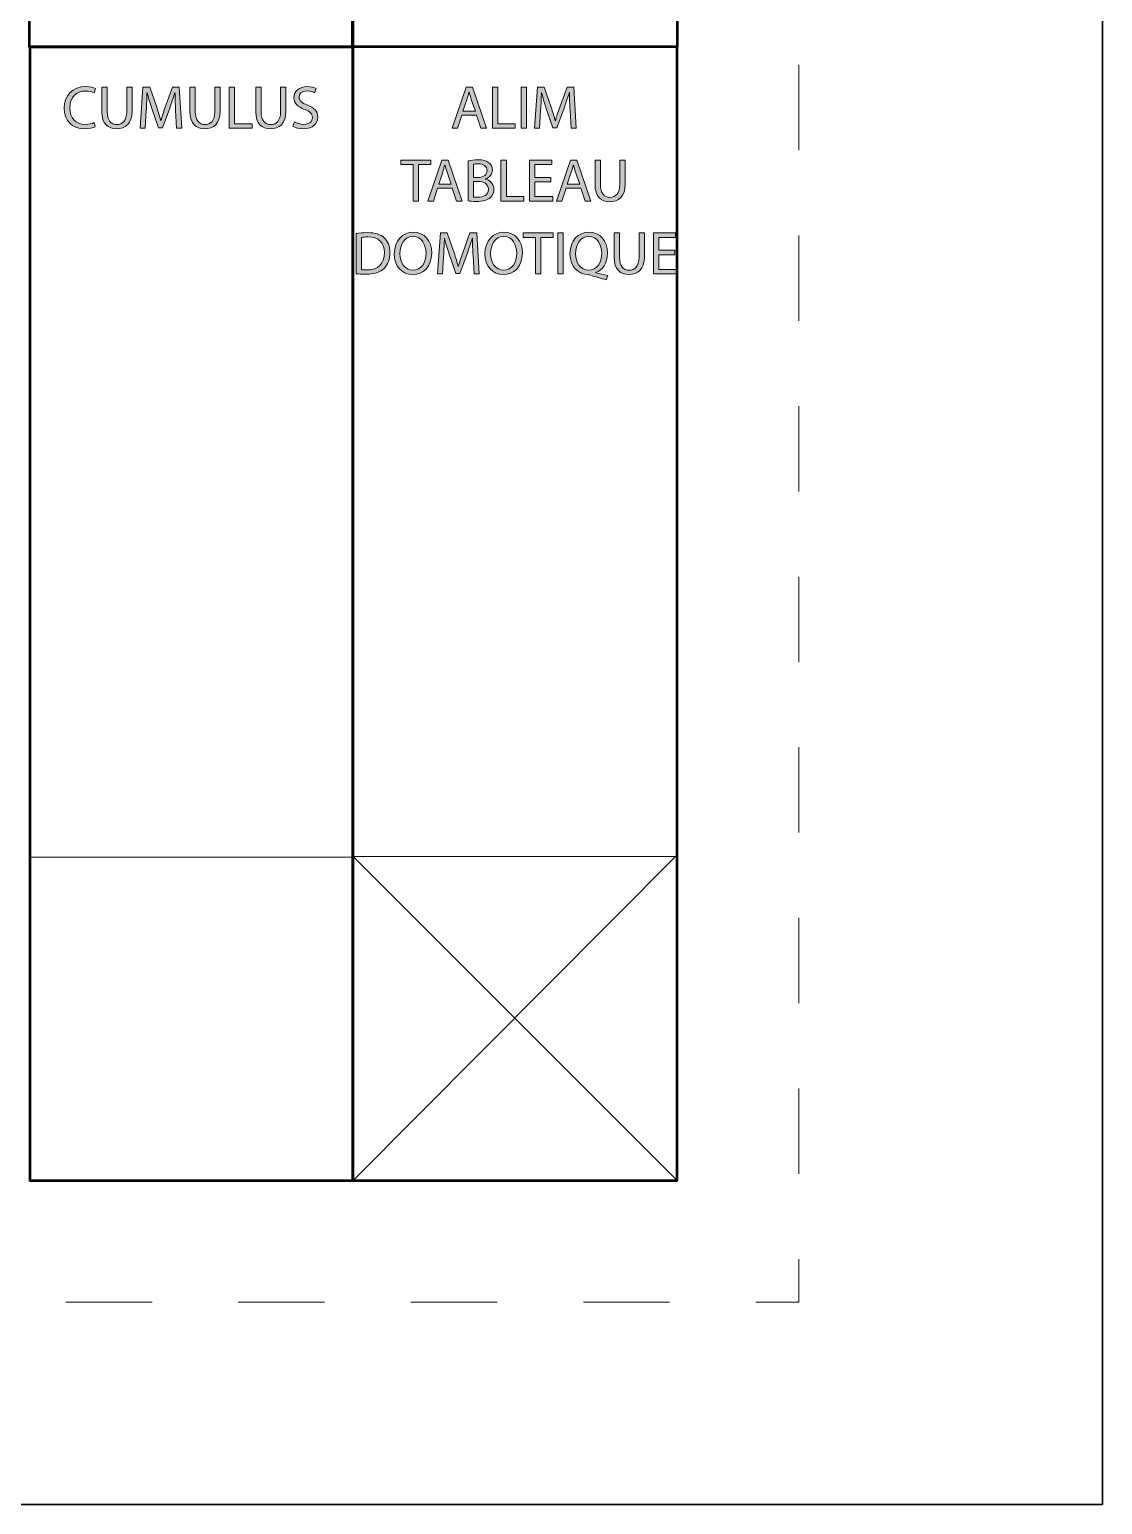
# Model space of a CAD drawing. Header units: inches. Extents: x 1 to 361, y -269 to -1.
# Drawn here: x 308 to 361, y -269 to -196.1 of the extents above; entities that cross this region are included whole.
import ezdxf

# ---------------------------------------------------------------- set-up
doc = ezdxf.new("R2010")
doc.units = ezdxf.units.IN
doc.header["$MEASUREMENT"] = 0
doc.linetypes.add('AI-Linetype-5', pattern=[8.519487, 4.259743, -4.259743])
doc.linetypes.add('AI-Linetype-8', pattern=[8.427201, 4.213601, -4.213601])
doc.layers.add('Layer 1', color=7, linetype='Continuous')

# ---------------------------------------------------------------- blocks, each defined once
blk = doc.blocks.new('block 19')
at = {"layer": 'Layer 1', "color": 7, "linetype": 'AI-Linetype-8', "lineweight": 9}
blk.add_lwpolyline([(346, -147.33), (346, -254.777)], dxfattribs=at)
at = {"layer": 'Layer 1', "color": 7, "lineweight": 9}
blk.add_lwpolyline([(346, -256.883), (346, -259), (343.883, -259)], dxfattribs=at)
at = {"layer": 'Layer 1', "color": 7, "linetype": 'AI-Linetype-5', "lineweight": 9}
blk.add_lwpolyline([(339.624, -259), (120.247, -259)], dxfattribs=at)
blk = doc.blocks.new('block 18')
at = {"layer": 'Layer 1'}
blk.add_blockref('block 19', (0, 0), dxfattribs=at)
blk = doc.blocks.new('block 27')
at = {"layer": 'Layer 1'}
h = blk.add_hatch(color=7, dxfattribs=at)
h.dxf.hatch_style = 2
h.paths.add_polyline_path([(329.366, -200.386), (329.156, -201.022), (328.886, -201.022), (329.576, -199.001), (329.888, -199.001), (330.578, -201.022), (330.299, -201.022), (330.083, -200.386)])
edge = h.paths.add_edge_path()
edge.add_spline(control_points=[(330.032, -200.182), (330.032, -200.182), (329.831, -199.601), (329.831, -199.601), (329.786, -199.469), (329.756, -199.349), (329.726, -199.232), (329.726, -199.232), (329.72, -199.232), (329.72, -199.232), (329.69, -199.349), (329.66, -199.475), (329.618, -199.598), (329.618, -199.598), (329.42, -200.182), (329.42, -200.182), (329.42, -200.182), (330.032, -200.182), (330.032, -200.182)], knot_values=[0, 0, 0, 0, 1, 1, 1, 2, 2, 2, 3, 3, 3, 4, 4, 4, 5, 5, 5, 6, 6, 6, 6], degree=3, periodic=1)
h = blk.add_hatch(color=7, dxfattribs=at)
h.dxf.hatch_style = 2
h.paths.add_polyline_path([(330.871, -199.001), (331.135, -199.001), (331.135, -200.803), (331.999, -200.803), (331.999, -201.022), (330.871, -201.022)])
h = blk.add_hatch(color=7, dxfattribs=at)
h.dxf.hatch_style = 2
h.paths.add_polyline_path([(332.55, -199.001), (332.55, -201.022), (332.286, -201.022), (332.286, -199.001)])
h = blk.add_hatch(color=7, dxfattribs=at)
h.dxf.hatch_style = 2
edge = h.paths.add_edge_path()
edge.add_spline(control_points=[(334.71, -200.135), (334.694, -199.853), (334.677, -199.511), (334.677, -199.262), (334.677, -199.262), (334.67, -199.262), (334.67, -199.262), (334.599, -199.496), (334.517, -199.751), (334.415, -200.03), (334.415, -200.03), (334.059, -201.01), (334.059, -201.01), (334.059, -201.01), (333.861, -201.01), (333.861, -201.01), (333.861, -201.01), (333.531, -200.048), (333.531, -200.048), (333.435, -199.76), (333.357, -199.502), (333.3, -199.262), (333.3, -199.262), (333.294, -199.262), (333.294, -199.262), (333.288, -199.514), (333.273, -199.849), (333.255, -200.155), (333.255, -200.155), (333.201, -201.022), (333.201, -201.022), (333.201, -201.022), (332.953, -201.022), (332.953, -201.022), (332.953, -201.022), (333.093, -199.001), (333.093, -199.001), (333.093, -199.001), (333.426, -199.001), (333.426, -199.001), (333.426, -199.001), (333.77, -199.979), (333.77, -199.979), (333.855, -200.227), (333.921, -200.449), (333.974, -200.659), (333.974, -200.659), (333.981, -200.659), (333.981, -200.659), (334.034, -200.455), (334.107, -200.233), (334.196, -199.979), (334.196, -199.979), (334.557, -199.001), (334.557, -199.001), (334.557, -199.001), (334.889, -199.001), (334.889, -199.001), (334.889, -199.001), (335.015, -201.022), (335.015, -201.022), (335.015, -201.022), (334.757, -201.022), (334.757, -201.022), (334.757, -201.022), (334.71, -200.135), (334.71, -200.135)], knot_values=[0, 0, 0, 0, 1, 1, 1, 2, 2, 2, 3, 3, 3, 4, 4, 4, 5, 5, 5, 6, 6, 6, 7, 7, 7, 8, 8, 8, 9, 9, 9, 10, 10, 10, 11, 11, 11, 12, 12, 12, 13, 13, 13, 14, 14, 14, 15, 15, 15, 16, 16, 16, 17, 17, 17, 18, 18, 18, 19, 19, 19, 20, 20, 20, 21, 21, 21, 22, 22, 22, 22], degree=3, periodic=1)
h = blk.add_hatch(color=7, dxfattribs=at)
h.dxf.hatch_style = 2
h.paths.add_polyline_path([(326.958, -202.821), (326.344, -202.821), (326.344, -202.599), (327.839, -202.599), (327.839, -202.821), (327.222, -202.821), (327.222, -204.62), (326.958, -204.62)])
h = blk.add_hatch(color=7, dxfattribs=at)
h.dxf.hatch_style = 2
h.paths.add_polyline_path([(328.167, -203.984), (327.957, -204.62), (327.687, -204.62), (328.377, -202.599), (328.688, -202.599), (329.378, -204.62), (329.099, -204.62), (328.883, -203.984)])
edge = h.paths.add_edge_path()
edge.add_spline(control_points=[(328.832, -203.78), (328.832, -203.78), (328.631, -203.199), (328.631, -203.199), (328.586, -203.067), (328.557, -202.947), (328.526, -202.83), (328.526, -202.83), (328.52, -202.83), (328.52, -202.83), (328.491, -202.947), (328.46, -203.073), (328.418, -203.196), (328.418, -203.196), (328.22, -203.78), (328.22, -203.78), (328.22, -203.78), (328.832, -203.78), (328.832, -203.78)], knot_values=[0, 0, 0, 0, 1, 1, 1, 2, 2, 2, 3, 3, 3, 4, 4, 4, 5, 5, 5, 6, 6, 6, 6], degree=3, periodic=1)
h = blk.add_hatch(color=7, dxfattribs=at)
h.dxf.hatch_style = 2
edge = h.paths.add_edge_path()
edge.add_spline(control_points=[(329.675, -202.629), (329.789, -202.602), (329.972, -202.584), (330.152, -202.584), (330.413, -202.584), (330.58, -202.629), (330.704, -202.731), (330.808, -202.809), (330.875, -202.929), (330.875, -203.088), (330.875, -203.286), (330.742, -203.457), (330.533, -203.532), (330.533, -203.532), (330.533, -203.541), (330.533, -203.541), (330.724, -203.586), (330.95, -203.745), (330.95, -204.044), (330.95, -204.218), (330.88, -204.353), (330.775, -204.449), (330.638, -204.578), (330.409, -204.638), (330.08, -204.638), (329.9, -204.638), (329.762, -204.626), (329.675, -204.614), (329.675, -204.614), (329.675, -202.629), (329.675, -202.629)], knot_values=[0, 0, 0, 0, 1, 1, 1, 2, 2, 2, 3, 3, 3, 4, 4, 4, 5, 5, 5, 6, 6, 6, 7, 7, 7, 8, 8, 8, 9, 9, 9, 10, 10, 10, 10], degree=3, periodic=1)
edge = h.paths.add_edge_path()
edge.add_spline(control_points=[(329.936, -203.457), (329.936, -203.457), (330.172, -203.457), (330.172, -203.457), (330.445, -203.457), (330.607, -203.31), (330.607, -203.115), (330.607, -202.881), (330.431, -202.785), (330.167, -202.785), (330.047, -202.785), (329.978, -202.794), (329.936, -202.803), (329.936, -202.803), (329.936, -203.457), (329.936, -203.457)], knot_values=[0, 0, 0, 0, 1, 1, 1, 2, 2, 2, 3, 3, 3, 4, 4, 4, 5, 5, 5, 5], degree=3, periodic=1)
edge = h.paths.add_edge_path()
edge.add_spline(control_points=[(329.936, -204.422), (329.99, -204.431), (330.062, -204.434), (330.155, -204.434), (330.425, -204.434), (330.673, -204.335), (330.673, -204.042), (330.673, -203.769), (330.436, -203.652), (330.152, -203.652), (330.152, -203.652), (329.936, -203.652), (329.936, -203.652), (329.936, -203.652), (329.936, -204.422), (329.936, -204.422)], knot_values=[0, 0, 0, 0, 1, 1, 1, 2, 2, 2, 3, 3, 3, 4, 4, 4, 5, 5, 5, 5], degree=3, periodic=1)
h = blk.add_hatch(color=7, dxfattribs=at)
h.dxf.hatch_style = 2
h.paths.add_polyline_path([(331.297, -202.599), (331.561, -202.599), (331.561, -204.401), (332.425, -204.401), (332.425, -204.62), (331.297, -204.62)])
h = blk.add_hatch(color=7, dxfattribs=at)
h.dxf.hatch_style = 2
h.paths.add_polyline_path([(333.759, -203.672), (332.976, -203.672), (332.976, -204.401), (333.852, -204.401), (333.852, -204.62), (332.712, -204.62), (332.712, -202.599), (333.807, -202.599), (333.807, -202.818), (332.976, -202.818), (332.976, -203.457), (333.759, -203.457)])
h = blk.add_hatch(color=7, dxfattribs=at)
h.dxf.hatch_style = 2
h.paths.add_polyline_path([(334.517, -203.984), (334.308, -204.62), (334.038, -204.62), (334.728, -202.599), (335.04, -202.599), (335.729, -204.62), (335.45, -204.62), (335.234, -203.984)])
edge = h.paths.add_edge_path()
edge.add_spline(control_points=[(335.183, -203.78), (335.183, -203.78), (334.982, -203.199), (334.982, -203.199), (334.938, -203.067), (334.907, -202.947), (334.878, -202.83), (334.878, -202.83), (334.872, -202.83), (334.872, -202.83), (334.841, -202.947), (334.812, -203.073), (334.77, -203.196), (334.77, -203.196), (334.572, -203.78), (334.572, -203.78), (334.572, -203.78), (335.183, -203.78), (335.183, -203.78)], knot_values=[0, 0, 0, 0, 1, 1, 1, 2, 2, 2, 3, 3, 3, 4, 4, 4, 5, 5, 5, 6, 6, 6, 6], degree=3, periodic=1)
h = blk.add_hatch(color=7, dxfattribs=at)
h.dxf.hatch_style = 2
edge = h.paths.add_edge_path()
edge.add_spline(control_points=[(336.203, -202.599), (336.203, -202.599), (336.203, -203.798), (336.203, -203.798), (336.203, -204.248), (336.404, -204.44), (336.674, -204.44), (336.97, -204.44), (337.165, -204.242), (337.165, -203.798), (337.165, -203.798), (337.165, -202.599), (337.165, -202.599), (337.165, -202.599), (337.429, -202.599), (337.429, -202.599), (337.429, -202.599), (337.429, -203.78), (337.429, -203.78), (337.429, -204.401), (337.103, -204.653), (336.665, -204.653), (336.251, -204.653), (335.939, -204.419), (335.939, -203.789), (335.939, -203.789), (335.939, -202.599), (335.939, -202.599), (335.939, -202.599), (336.203, -202.599), (336.203, -202.599)], knot_values=[0, 0, 0, 0, 1, 1, 1, 2, 2, 2, 3, 3, 3, 4, 4, 4, 5, 5, 5, 6, 6, 6, 7, 7, 7, 8, 8, 8, 9, 9, 9, 10, 10, 10, 10], degree=3, periodic=1)
h = blk.add_hatch(color=7, dxfattribs=at)
h.dxf.hatch_style = 2
edge = h.paths.add_edge_path()
edge.add_spline(control_points=[(327.875, -207.187), (327.875, -207.879), (327.453, -208.251), (326.937, -208.251), (326.4, -208.251), (326.029, -207.835), (326.029, -207.223), (326.029, -206.581), (326.424, -206.161), (326.964, -206.161), (327.519, -206.161), (327.875, -206.584), (327.875, -207.187)], knot_values=[0, 0, 0, 0, 1, 1, 1, 2, 2, 2, 3, 3, 3, 4, 4, 4, 4], degree=3, periodic=1)
edge = h.paths.add_edge_path()
edge.add_spline(control_points=[(326.304, -207.217), (326.304, -207.651), (326.539, -208.039), (326.952, -208.039), (327.366, -208.039), (327.6, -207.658), (327.6, -207.199), (327.6, -206.794), (327.389, -206.374), (326.955, -206.374), (326.52, -206.374), (326.304, -206.776), (326.304, -207.217)], knot_values=[0, 0, 0, 0, 1, 1, 1, 2, 2, 2, 3, 3, 3, 4, 4, 4, 4], degree=3, periodic=1)
h = blk.add_hatch(color=7, dxfattribs=at)
h.dxf.hatch_style = 2
edge = h.paths.add_edge_path()
edge.add_spline(control_points=[(332.352, -207.187), (332.352, -207.879), (331.929, -208.251), (331.414, -208.251), (330.877, -208.251), (330.505, -207.835), (330.505, -207.223), (330.505, -206.581), (330.901, -206.161), (331.441, -206.161), (331.996, -206.161), (332.352, -206.584), (332.352, -207.187)], knot_values=[0, 0, 0, 0, 1, 1, 1, 2, 2, 2, 3, 3, 3, 4, 4, 4, 4], degree=3, periodic=1)
edge = h.paths.add_edge_path()
edge.add_spline(control_points=[(330.782, -207.217), (330.782, -207.651), (331.015, -208.039), (331.429, -208.039), (331.843, -208.039), (332.077, -207.658), (332.077, -207.199), (332.077, -206.794), (331.867, -206.374), (331.432, -206.374), (330.997, -206.374), (330.782, -206.776), (330.782, -207.217)], knot_values=[0, 0, 0, 0, 1, 1, 1, 2, 2, 2, 3, 3, 3, 4, 4, 4, 4], degree=3, periodic=1)
h = blk.add_hatch(color=7, dxfattribs=at)
h.dxf.hatch_style = 2
edge = h.paths.add_edge_path()
edge.add_spline(control_points=[(336.491, -208.515), (336.218, -208.443), (335.951, -208.362), (335.717, -208.281), (335.672, -208.266), (335.633, -208.251), (335.594, -208.251), (335.111, -208.233), (334.703, -207.879), (334.703, -207.226), (334.703, -206.578), (335.096, -206.161), (335.642, -206.161), (336.194, -206.161), (336.551, -206.587), (336.551, -207.184), (336.551, -207.706), (336.31, -208.035), (335.975, -208.155), (335.975, -208.155), (335.975, -208.167), (335.975, -208.167), (336.176, -208.218), (336.394, -208.266), (336.565, -208.296), (336.565, -208.296), (336.491, -208.515), (336.491, -208.515)], knot_values=[0, 0, 0, 0, 1, 1, 1, 2, 2, 2, 3, 3, 3, 4, 4, 4, 5, 5, 5, 6, 6, 6, 7, 7, 7, 8, 8, 8, 9, 9, 9, 9], degree=3, periodic=1)
edge = h.paths.add_edge_path()
edge.add_spline(control_points=[(336.274, -207.199), (336.274, -206.791), (336.065, -206.374), (335.636, -206.374), (335.195, -206.374), (334.979, -206.782), (334.979, -207.22), (334.979, -207.651), (335.213, -208.039), (335.627, -208.039), (336.041, -208.039), (336.274, -207.658), (336.274, -207.199)], knot_values=[0, 0, 0, 0, 1, 1, 1, 2, 2, 2, 3, 3, 3, 4, 4, 4, 4], degree=3, periodic=1)
h = blk.add_hatch(color=7, dxfattribs=at)
h.dxf.hatch_style = 2
edge = h.paths.add_edge_path()
edge.add_spline(control_points=[(324.152, -206.227), (324.31, -206.2), (324.499, -206.182), (324.706, -206.182), (325.081, -206.182), (325.348, -206.272), (325.525, -206.434), (325.708, -206.599), (325.812, -206.833), (325.812, -207.16), (325.812, -207.489), (325.708, -207.76), (325.522, -207.946), (325.33, -208.134), (325.018, -208.236), (324.625, -208.236), (324.436, -208.236), (324.283, -208.227), (324.152, -208.212), (324.152, -208.212), (324.152, -206.227), (324.152, -206.227)], knot_values=[0, 0, 0, 0, 1, 1, 1, 2, 2, 2, 3, 3, 3, 4, 4, 4, 5, 5, 5, 6, 6, 6, 7, 7, 7, 7], degree=3, periodic=1)
edge = h.paths.add_edge_path()
edge.add_spline(control_points=[(324.412, -208.015), (324.478, -208.023), (324.574, -208.026), (324.676, -208.026), (325.237, -208.026), (325.537, -207.715), (325.537, -207.169), (325.539, -206.692), (325.27, -206.389), (324.718, -206.389), (324.583, -206.389), (324.481, -206.402), (324.412, -206.416), (324.412, -206.416), (324.412, -208.015), (324.412, -208.015)], knot_values=[0, 0, 0, 0, 1, 1, 1, 2, 2, 2, 3, 3, 3, 4, 4, 4, 5, 5, 5, 5], degree=3, periodic=1)
h = blk.add_hatch(color=7, dxfattribs=at)
h.dxf.hatch_style = 2
edge = h.paths.add_edge_path()
edge.add_spline(control_points=[(329.918, -207.331), (329.902, -207.049), (329.884, -206.707), (329.884, -206.458), (329.884, -206.458), (329.878, -206.458), (329.878, -206.458), (329.807, -206.692), (329.726, -206.947), (329.624, -207.226), (329.624, -207.226), (329.267, -208.206), (329.267, -208.206), (329.267, -208.206), (329.069, -208.206), (329.069, -208.206), (329.069, -208.206), (328.739, -207.244), (328.739, -207.244), (328.644, -206.956), (328.565, -206.698), (328.508, -206.458), (328.508, -206.458), (328.502, -206.458), (328.502, -206.458), (328.496, -206.71), (328.482, -207.046), (328.464, -207.352), (328.464, -207.352), (328.409, -208.218), (328.409, -208.218), (328.409, -208.218), (328.161, -208.218), (328.161, -208.218), (328.161, -208.218), (328.302, -206.198), (328.302, -206.198), (328.302, -206.198), (328.635, -206.198), (328.635, -206.198), (328.635, -206.198), (328.979, -207.175), (328.979, -207.175), (329.063, -207.423), (329.129, -207.645), (329.183, -207.855), (329.183, -207.855), (329.189, -207.855), (329.189, -207.855), (329.243, -207.651), (329.315, -207.43), (329.405, -207.175), (329.405, -207.175), (329.765, -206.198), (329.765, -206.198), (329.765, -206.198), (330.097, -206.198), (330.097, -206.198), (330.097, -206.198), (330.223, -208.218), (330.223, -208.218), (330.223, -208.218), (329.966, -208.218), (329.966, -208.218), (329.966, -208.218), (329.918, -207.331), (329.918, -207.331)], knot_values=[0, 0, 0, 0, 1, 1, 1, 2, 2, 2, 3, 3, 3, 4, 4, 4, 5, 5, 5, 6, 6, 6, 7, 7, 7, 8, 8, 8, 9, 9, 9, 10, 10, 10, 11, 11, 11, 12, 12, 12, 13, 13, 13, 14, 14, 14, 15, 15, 15, 16, 16, 16, 17, 17, 17, 18, 18, 18, 19, 19, 19, 20, 20, 20, 21, 21, 21, 22, 22, 22, 22], degree=3, periodic=1)
h = blk.add_hatch(color=7, dxfattribs=at)
h.dxf.hatch_style = 2
h.paths.add_polyline_path([(333, -206.419), (332.386, -206.419), (332.386, -206.198), (333.881, -206.198), (333.881, -206.419), (333.264, -206.419), (333.264, -208.218), (333, -208.218)])
h = blk.add_hatch(color=7, dxfattribs=at)
h.dxf.hatch_style = 2
h.paths.add_polyline_path([(334.368, -206.198), (334.368, -208.218), (334.104, -208.218), (334.104, -206.198)])
h = blk.add_hatch(color=7, dxfattribs=at)
h.dxf.hatch_style = 2
edge = h.paths.add_edge_path()
edge.add_spline(control_points=[(337.15, -206.198), (337.15, -206.198), (337.15, -207.396), (337.15, -207.396), (337.15, -207.846), (337.351, -208.039), (337.621, -208.039), (337.918, -208.039), (338.113, -207.84), (338.113, -207.396), (338.113, -207.396), (338.113, -206.198), (338.113, -206.198), (338.113, -206.198), (338.377, -206.198), (338.377, -206.198), (338.377, -206.198), (338.377, -207.379), (338.377, -207.379), (338.377, -207.999), (338.05, -208.251), (337.612, -208.251), (337.198, -208.251), (336.886, -208.017), (336.886, -207.388), (336.886, -207.388), (336.886, -206.198), (336.886, -206.198), (336.886, -206.198), (337.15, -206.198), (337.15, -206.198)], knot_values=[0, 0, 0, 0, 1, 1, 1, 2, 2, 2, 3, 3, 3, 4, 4, 4, 5, 5, 5, 6, 6, 6, 7, 7, 7, 8, 8, 8, 9, 9, 9, 10, 10, 10, 10], degree=3, periodic=1)
h = blk.add_hatch(color=7, dxfattribs=at)
h.dxf.hatch_style = 2
h.paths.add_polyline_path([(339.873, -207.271), (339.09, -207.271), (339.09, -207.999), (339.966, -207.999), (339.966, -208.218), (338.827, -208.218), (338.827, -206.198), (339.921, -206.198), (339.921, -206.416), (339.09, -206.416), (339.09, -207.055), (339.873, -207.055)])
at = {"layer": 'Layer 1', "lineweight": 0}
for points in [[(329.366, -200.386), (329.156, -201.022), (328.886, -201.022), (329.576, -199.001), (329.888, -199.001), (330.578, -201.022), (330.299, -201.022), (330.083, -200.386), (329.366, -200.386)], [(330.871, -199.001), (331.135, -199.001), (331.135, -200.803), (331.999, -200.803), (331.999, -201.022), (330.871, -201.022), (330.871, -199.001)], [(332.55, -199.001), (332.55, -201.022), (332.286, -201.022), (332.286, -199.001), (332.55, -199.001)], [(326.958, -202.821), (326.344, -202.821), (326.344, -202.599), (327.839, -202.599), (327.839, -202.821), (327.222, -202.821), (327.222, -204.62), (326.958, -204.62), (326.958, -202.821)], [(328.167, -203.984), (327.957, -204.62), (327.687, -204.62), (328.377, -202.599), (328.688, -202.599), (329.378, -204.62), (329.099, -204.62), (328.883, -203.984), (328.167, -203.984)], [(331.297, -202.599), (331.561, -202.599), (331.561, -204.401), (332.425, -204.401), (332.425, -204.62), (331.297, -204.62), (331.297, -202.599)], [(333.759, -203.672), (332.976, -203.672), (332.976, -204.401), (333.852, -204.401), (333.852, -204.62), (332.712, -204.62), (332.712, -202.599), (333.807, -202.599), (333.807, -202.818), (332.976, -202.818), (332.976, -203.457), (333.759, -203.457), (333.759, -203.672)], [(334.517, -203.984), (334.308, -204.62), (334.038, -204.62), (334.728, -202.599), (335.04, -202.599), (335.729, -204.62), (335.45, -204.62), (335.234, -203.984), (334.517, -203.984)], [(333, -206.419), (332.386, -206.419), (332.386, -206.198), (333.881, -206.198), (333.881, -206.419), (333.264, -206.419), (333.264, -208.218), (333, -208.218), (333, -206.419)], [(334.368, -206.198), (334.368, -208.218), (334.104, -208.218), (334.104, -206.198), (334.368, -206.198)], [(339.873, -207.271), (339.09, -207.271), (339.09, -207.999), (339.966, -207.999), (339.966, -208.218), (338.827, -208.218), (338.827, -206.198), (339.921, -206.198), (339.921, -206.416), (339.09, -206.416), (339.09, -207.055), (339.873, -207.055), (339.873, -207.271)]]:
    blk.add_lwpolyline(points, dxfattribs=at)
for points, knots in [([(330.032, -200.182), (330.032, -200.182), (329.831, -199.601), (329.831, -199.601), (329.786, -199.469), (329.756, -199.349), (329.726, -199.232), (329.726, -199.232), (329.72, -199.232), (329.72, -199.232), (329.69, -199.349), (329.66, -199.475), (329.618, -199.598), (329.618, -199.598), (329.42, -200.182), (329.42, -200.182), (329.42, -200.182), (330.032, -200.182), (330.032, -200.182)], [0, 0, 0, 0, 1, 1, 1, 2, 2, 2, 3, 3, 3, 4, 4, 4, 5, 5, 5, 6, 6, 6, 6]), ([(334.71, -200.135), (334.694, -199.853), (334.677, -199.511), (334.677, -199.262), (334.677, -199.262), (334.67, -199.262), (334.67, -199.262), (334.599, -199.496), (334.517, -199.751), (334.415, -200.03), (334.415, -200.03), (334.059, -201.01), (334.059, -201.01), (334.059, -201.01), (333.861, -201.01), (333.861, -201.01), (333.861, -201.01), (333.531, -200.048), (333.531, -200.048), (333.435, -199.76), (333.357, -199.502), (333.3, -199.262), (333.3, -199.262), (333.294, -199.262), (333.294, -199.262), (333.288, -199.514), (333.273, -199.849), (333.255, -200.155), (333.255, -200.155), (333.201, -201.022), (333.201, -201.022), (333.201, -201.022), (332.953, -201.022), (332.953, -201.022), (332.953, -201.022), (333.093, -199.001), (333.093, -199.001), (333.093, -199.001), (333.426, -199.001), (333.426, -199.001), (333.426, -199.001), (333.77, -199.979), (333.77, -199.979), (333.855, -200.227), (333.921, -200.449), (333.974, -200.659), (333.974, -200.659), (333.981, -200.659), (333.981, -200.659), (334.034, -200.455), (334.107, -200.233), (334.196, -199.979), (334.196, -199.979), (334.557, -199.001), (334.557, -199.001), (334.557, -199.001), (334.889, -199.001), (334.889, -199.001), (334.889, -199.001), (335.015, -201.022), (335.015, -201.022), (335.015, -201.022), (334.757, -201.022), (334.757, -201.022), (334.757, -201.022), (334.71, -200.135), (334.71, -200.135)], [0, 0, 0, 0, 1, 1, 1, 2, 2, 2, 3, 3, 3, 4, 4, 4, 5, 5, 5, 6, 6, 6, 7, 7, 7, 8, 8, 8, 9, 9, 9, 10, 10, 10, 11, 11, 11, 12, 12, 12, 13, 13, 13, 14, 14, 14, 15, 15, 15, 16, 16, 16, 17, 17, 17, 18, 18, 18, 19, 19, 19, 20, 20, 20, 21, 21, 21, 22, 22, 22, 22]), ([(328.832, -203.78), (328.832, -203.78), (328.631, -203.199), (328.631, -203.199), (328.586, -203.067), (328.557, -202.947), (328.526, -202.83), (328.526, -202.83), (328.52, -202.83), (328.52, -202.83), (328.491, -202.947), (328.46, -203.073), (328.418, -203.196), (328.418, -203.196), (328.22, -203.78), (328.22, -203.78), (328.22, -203.78), (328.832, -203.78), (328.832, -203.78)], [0, 0, 0, 0, 1, 1, 1, 2, 2, 2, 3, 3, 3, 4, 4, 4, 5, 5, 5, 6, 6, 6, 6]), ([(329.675, -202.629), (329.789, -202.602), (329.972, -202.584), (330.152, -202.584), (330.413, -202.584), (330.58, -202.629), (330.704, -202.731), (330.808, -202.809), (330.875, -202.929), (330.875, -203.088), (330.875, -203.286), (330.742, -203.457), (330.533, -203.532), (330.533, -203.532), (330.533, -203.541), (330.533, -203.541), (330.724, -203.586), (330.95, -203.745), (330.95, -204.044), (330.95, -204.218), (330.88, -204.353), (330.775, -204.449), (330.638, -204.578), (330.409, -204.638), (330.08, -204.638), (329.9, -204.638), (329.762, -204.626), (329.675, -204.614), (329.675, -204.614), (329.675, -202.629), (329.675, -202.629)], [0, 0, 0, 0, 1, 1, 1, 2, 2, 2, 3, 3, 3, 4, 4, 4, 5, 5, 5, 6, 6, 6, 7, 7, 7, 8, 8, 8, 9, 9, 9, 10, 10, 10, 10]), ([(329.936, -203.457), (329.936, -203.457), (330.172, -203.457), (330.172, -203.457), (330.445, -203.457), (330.607, -203.31), (330.607, -203.115), (330.607, -202.881), (330.431, -202.785), (330.167, -202.785), (330.047, -202.785), (329.978, -202.794), (329.936, -202.803), (329.936, -202.803), (329.936, -203.457), (329.936, -203.457)], [0, 0, 0, 0, 1, 1, 1, 2, 2, 2, 3, 3, 3, 4, 4, 4, 5, 5, 5, 5]), ([(335.183, -203.78), (335.183, -203.78), (334.982, -203.199), (334.982, -203.199), (334.938, -203.067), (334.907, -202.947), (334.878, -202.83), (334.878, -202.83), (334.872, -202.83), (334.872, -202.83), (334.841, -202.947), (334.812, -203.073), (334.77, -203.196), (334.77, -203.196), (334.572, -203.78), (334.572, -203.78), (334.572, -203.78), (335.183, -203.78), (335.183, -203.78)], [0, 0, 0, 0, 1, 1, 1, 2, 2, 2, 3, 3, 3, 4, 4, 4, 5, 5, 5, 6, 6, 6, 6]), ([(336.203, -202.599), (336.203, -202.599), (336.203, -203.798), (336.203, -203.798), (336.203, -204.248), (336.404, -204.44), (336.674, -204.44), (336.97, -204.44), (337.165, -204.242), (337.165, -203.798), (337.165, -203.798), (337.165, -202.599), (337.165, -202.599), (337.165, -202.599), (337.429, -202.599), (337.429, -202.599), (337.429, -202.599), (337.429, -203.78), (337.429, -203.78), (337.429, -204.401), (337.103, -204.653), (336.665, -204.653), (336.251, -204.653), (335.939, -204.419), (335.939, -203.789), (335.939, -203.789), (335.939, -202.599), (335.939, -202.599), (335.939, -202.599), (336.203, -202.599), (336.203, -202.599)], [0, 0, 0, 0, 1, 1, 1, 2, 2, 2, 3, 3, 3, 4, 4, 4, 5, 5, 5, 6, 6, 6, 7, 7, 7, 8, 8, 8, 9, 9, 9, 10, 10, 10, 10]), ([(329.936, -204.422), (329.99, -204.431), (330.062, -204.434), (330.155, -204.434), (330.425, -204.434), (330.673, -204.335), (330.673, -204.042), (330.673, -203.769), (330.436, -203.652), (330.152, -203.652), (330.152, -203.652), (329.936, -203.652), (329.936, -203.652), (329.936, -203.652), (329.936, -204.422), (329.936, -204.422)], [0, 0, 0, 0, 1, 1, 1, 2, 2, 2, 3, 3, 3, 4, 4, 4, 5, 5, 5, 5]), ([(327.875, -207.187), (327.875, -207.879), (327.453, -208.251), (326.937, -208.251), (326.4, -208.251), (326.029, -207.835), (326.029, -207.223), (326.029, -206.581), (326.424, -206.161), (326.964, -206.161), (327.519, -206.161), (327.875, -206.584), (327.875, -207.187)], [0, 0, 0, 0, 1, 1, 1, 2, 2, 2, 3, 3, 3, 4, 4, 4, 4]), ([(332.352, -207.187), (332.352, -207.879), (331.929, -208.251), (331.414, -208.251), (330.877, -208.251), (330.505, -207.835), (330.505, -207.223), (330.505, -206.581), (330.901, -206.161), (331.441, -206.161), (331.996, -206.161), (332.352, -206.584), (332.352, -207.187)], [0, 0, 0, 0, 1, 1, 1, 2, 2, 2, 3, 3, 3, 4, 4, 4, 4]), ([(336.491, -208.515), (336.218, -208.443), (335.951, -208.362), (335.717, -208.281), (335.672, -208.266), (335.633, -208.251), (335.594, -208.251), (335.111, -208.233), (334.703, -207.879), (334.703, -207.226), (334.703, -206.578), (335.096, -206.161), (335.642, -206.161), (336.194, -206.161), (336.551, -206.587), (336.551, -207.184), (336.551, -207.706), (336.31, -208.035), (335.975, -208.155), (335.975, -208.155), (335.975, -208.167), (335.975, -208.167), (336.176, -208.218), (336.394, -208.266), (336.565, -208.296), (336.565, -208.296), (336.491, -208.515), (336.491, -208.515)], [0, 0, 0, 0, 1, 1, 1, 2, 2, 2, 3, 3, 3, 4, 4, 4, 5, 5, 5, 6, 6, 6, 7, 7, 7, 8, 8, 8, 9, 9, 9, 9]), ([(324.152, -206.227), (324.31, -206.2), (324.499, -206.182), (324.706, -206.182), (325.081, -206.182), (325.348, -206.272), (325.525, -206.434), (325.708, -206.599), (325.812, -206.833), (325.812, -207.16), (325.812, -207.489), (325.708, -207.76), (325.522, -207.946), (325.33, -208.134), (325.018, -208.236), (324.625, -208.236), (324.436, -208.236), (324.283, -208.227), (324.152, -208.212), (324.152, -208.212), (324.152, -206.227), (324.152, -206.227)], [0, 0, 0, 0, 1, 1, 1, 2, 2, 2, 3, 3, 3, 4, 4, 4, 5, 5, 5, 6, 6, 6, 7, 7, 7, 7]), ([(324.412, -208.015), (324.478, -208.023), (324.574, -208.026), (324.676, -208.026), (325.237, -208.026), (325.537, -207.715), (325.537, -207.169), (325.539, -206.692), (325.27, -206.389), (324.718, -206.389), (324.583, -206.389), (324.481, -206.402), (324.412, -206.416), (324.412, -206.416), (324.412, -208.015), (324.412, -208.015)], [0, 0, 0, 0, 1, 1, 1, 2, 2, 2, 3, 3, 3, 4, 4, 4, 5, 5, 5, 5]), ([(326.304, -207.217), (326.304, -207.651), (326.539, -208.039), (326.952, -208.039), (327.366, -208.039), (327.6, -207.658), (327.6, -207.199), (327.6, -206.794), (327.389, -206.374), (326.955, -206.374), (326.52, -206.374), (326.304, -206.776), (326.304, -207.217)], [0, 0, 0, 0, 1, 1, 1, 2, 2, 2, 3, 3, 3, 4, 4, 4, 4]), ([(329.918, -207.331), (329.902, -207.049), (329.884, -206.707), (329.884, -206.458), (329.884, -206.458), (329.878, -206.458), (329.878, -206.458), (329.807, -206.692), (329.726, -206.947), (329.624, -207.226), (329.624, -207.226), (329.267, -208.206), (329.267, -208.206), (329.267, -208.206), (329.069, -208.206), (329.069, -208.206), (329.069, -208.206), (328.739, -207.244), (328.739, -207.244), (328.644, -206.956), (328.565, -206.698), (328.508, -206.458), (328.508, -206.458), (328.502, -206.458), (328.502, -206.458), (328.496, -206.71), (328.482, -207.046), (328.464, -207.352), (328.464, -207.352), (328.409, -208.218), (328.409, -208.218), (328.409, -208.218), (328.161, -208.218), (328.161, -208.218), (328.161, -208.218), (328.302, -206.198), (328.302, -206.198), (328.302, -206.198), (328.635, -206.198), (328.635, -206.198), (328.635, -206.198), (328.979, -207.175), (328.979, -207.175), (329.063, -207.423), (329.129, -207.645), (329.183, -207.855), (329.183, -207.855), (329.189, -207.855), (329.189, -207.855), (329.243, -207.651), (329.315, -207.43), (329.405, -207.175), (329.405, -207.175), (329.765, -206.198), (329.765, -206.198), (329.765, -206.198), (330.097, -206.198), (330.097, -206.198), (330.097, -206.198), (330.223, -208.218), (330.223, -208.218), (330.223, -208.218), (329.966, -208.218), (329.966, -208.218), (329.966, -208.218), (329.918, -207.331), (329.918, -207.331)], [0, 0, 0, 0, 1, 1, 1, 2, 2, 2, 3, 3, 3, 4, 4, 4, 5, 5, 5, 6, 6, 6, 7, 7, 7, 8, 8, 8, 9, 9, 9, 10, 10, 10, 11, 11, 11, 12, 12, 12, 13, 13, 13, 14, 14, 14, 15, 15, 15, 16, 16, 16, 17, 17, 17, 18, 18, 18, 19, 19, 19, 20, 20, 20, 21, 21, 21, 22, 22, 22, 22]), ([(330.782, -207.217), (330.782, -207.651), (331.015, -208.039), (331.429, -208.039), (331.843, -208.039), (332.077, -207.658), (332.077, -207.199), (332.077, -206.794), (331.867, -206.374), (331.432, -206.374), (330.997, -206.374), (330.782, -206.776), (330.782, -207.217)], [0, 0, 0, 0, 1, 1, 1, 2, 2, 2, 3, 3, 3, 4, 4, 4, 4]), ([(336.274, -207.199), (336.274, -206.791), (336.065, -206.374), (335.636, -206.374), (335.195, -206.374), (334.979, -206.782), (334.979, -207.22), (334.979, -207.651), (335.213, -208.039), (335.627, -208.039), (336.041, -208.039), (336.274, -207.658), (336.274, -207.199)], [0, 0, 0, 0, 1, 1, 1, 2, 2, 2, 3, 3, 3, 4, 4, 4, 4]), ([(337.15, -206.198), (337.15, -206.198), (337.15, -207.396), (337.15, -207.396), (337.15, -207.846), (337.351, -208.039), (337.621, -208.039), (337.918, -208.039), (338.113, -207.84), (338.113, -207.396), (338.113, -207.396), (338.113, -206.198), (338.113, -206.198), (338.113, -206.198), (338.377, -206.198), (338.377, -206.198), (338.377, -206.198), (338.377, -207.379), (338.377, -207.379), (338.377, -207.999), (338.05, -208.251), (337.612, -208.251), (337.198, -208.251), (336.886, -208.017), (336.886, -207.388), (336.886, -207.388), (336.886, -206.198), (336.886, -206.198), (336.886, -206.198), (337.15, -206.198), (337.15, -206.198)], [0, 0, 0, 0, 1, 1, 1, 2, 2, 2, 3, 3, 3, 4, 4, 4, 5, 5, 5, 6, 6, 6, 7, 7, 7, 8, 8, 8, 9, 9, 9, 10, 10, 10, 10])]:
    blk.add_open_spline(points, degree=3, knots=knots, dxfattribs=at)
blk = doc.blocks.new('block 45')
at = {"layer": 'Layer 1'}
h = blk.add_hatch(color=7, dxfattribs=at)
h.dxf.hatch_style = 2
edge = h.paths.add_edge_path()
edge.add_spline(control_points=[(311.26, -200.959), (311.167, -201.007), (310.972, -201.054), (310.726, -201.054), (310.156, -201.054), (309.731, -200.695), (309.731, -200.029), (309.731, -199.394), (310.159, -198.968), (310.786, -198.968), (311.034, -198.968), (311.196, -199.022), (311.266, -199.058), (311.266, -199.058), (311.2, -199.271), (311.2, -199.271), (311.104, -199.223), (310.963, -199.187), (310.794, -199.187), (310.321, -199.187), (310.006, -199.49), (310.006, -200.02), (310.006, -200.518), (310.291, -200.833), (310.78, -200.833), (310.942, -200.833), (311.104, -200.8), (311.209, -200.749), (311.209, -200.749), (311.26, -200.959), (311.26, -200.959)], knot_values=[0, 0, 0, 0, 1, 1, 1, 2, 2, 2, 3, 3, 3, 4, 4, 4, 5, 5, 5, 6, 6, 6, 7, 7, 7, 8, 8, 8, 9, 9, 9, 10, 10, 10, 10], degree=3, periodic=1)
h = blk.add_hatch(color=7, dxfattribs=at)
h.dxf.hatch_style = 2
edge = h.paths.add_edge_path()
edge.add_spline(control_points=[(311.85, -199.001), (311.85, -199.001), (311.85, -200.2), (311.85, -200.2), (311.85, -200.65), (312.051, -200.842), (312.321, -200.842), (312.618, -200.842), (312.813, -200.644), (312.813, -200.2), (312.813, -200.2), (312.813, -199.001), (312.813, -199.001), (312.813, -199.001), (313.076, -199.001), (313.076, -199.001), (313.076, -199.001), (313.076, -200.182), (313.076, -200.182), (313.076, -200.803), (312.75, -201.054), (312.312, -201.054), (311.898, -201.054), (311.586, -200.821), (311.586, -200.191), (311.586, -200.191), (311.586, -199.001), (311.586, -199.001), (311.586, -199.001), (311.85, -199.001), (311.85, -199.001)], knot_values=[0, 0, 0, 0, 1, 1, 1, 2, 2, 2, 3, 3, 3, 4, 4, 4, 5, 5, 5, 6, 6, 6, 7, 7, 7, 8, 8, 8, 9, 9, 9, 10, 10, 10, 10], degree=3, periodic=1)
h = blk.add_hatch(color=7, dxfattribs=at)
h.dxf.hatch_style = 2
edge = h.paths.add_edge_path()
edge.add_spline(control_points=[(315.232, -200.134), (315.217, -199.853), (315.199, -199.51), (315.199, -199.262), (315.199, -199.262), (315.193, -199.262), (315.193, -199.262), (315.122, -199.496), (315.041, -199.751), (314.939, -200.029), (314.939, -200.029), (314.582, -201.01), (314.582, -201.01), (314.582, -201.01), (314.384, -201.01), (314.384, -201.01), (314.384, -201.01), (314.054, -200.047), (314.054, -200.047), (313.958, -199.76), (313.88, -199.502), (313.823, -199.262), (313.823, -199.262), (313.817, -199.262), (313.817, -199.262), (313.811, -199.514), (313.797, -199.849), (313.779, -200.155), (313.779, -200.155), (313.724, -201.022), (313.724, -201.022), (313.724, -201.022), (313.475, -201.022), (313.475, -201.022), (313.475, -201.022), (313.617, -199.001), (313.617, -199.001), (313.617, -199.001), (313.949, -199.001), (313.949, -199.001), (313.949, -199.001), (314.294, -199.978), (314.294, -199.978), (314.378, -200.227), (314.444, -200.449), (314.498, -200.659), (314.498, -200.659), (314.504, -200.659), (314.504, -200.659), (314.558, -200.455), (314.63, -200.233), (314.72, -199.978), (314.72, -199.978), (315.079, -199.001), (315.079, -199.001), (315.079, -199.001), (315.412, -199.001), (315.412, -199.001), (315.412, -199.001), (315.538, -201.022), (315.538, -201.022), (315.538, -201.022), (315.281, -201.022), (315.281, -201.022), (315.281, -201.022), (315.232, -200.134), (315.232, -200.134)], knot_values=[0, 0, 0, 0, 1, 1, 1, 2, 2, 2, 3, 3, 3, 4, 4, 4, 5, 5, 5, 6, 6, 6, 7, 7, 7, 8, 8, 8, 9, 9, 9, 10, 10, 10, 11, 11, 11, 12, 12, 12, 13, 13, 13, 14, 14, 14, 15, 15, 15, 16, 16, 16, 17, 17, 17, 18, 18, 18, 19, 19, 19, 20, 20, 20, 21, 21, 21, 22, 22, 22, 22], degree=3, periodic=1)
h = blk.add_hatch(color=7, dxfattribs=at)
h.dxf.hatch_style = 2
edge = h.paths.add_edge_path()
edge.add_spline(control_points=[(316.201, -199.001), (316.201, -199.001), (316.201, -200.2), (316.201, -200.2), (316.201, -200.65), (316.402, -200.842), (316.672, -200.842), (316.969, -200.842), (317.164, -200.644), (317.164, -200.2), (317.164, -200.2), (317.164, -199.001), (317.164, -199.001), (317.164, -199.001), (317.428, -199.001), (317.428, -199.001), (317.428, -199.001), (317.428, -200.182), (317.428, -200.182), (317.428, -200.803), (317.1, -201.054), (316.663, -201.054), (316.249, -201.054), (315.937, -200.821), (315.937, -200.191), (315.937, -200.191), (315.937, -199.001), (315.937, -199.001), (315.937, -199.001), (316.201, -199.001), (316.201, -199.001)], knot_values=[0, 0, 0, 0, 1, 1, 1, 2, 2, 2, 3, 3, 3, 4, 4, 4, 5, 5, 5, 6, 6, 6, 7, 7, 7, 8, 8, 8, 9, 9, 9, 10, 10, 10, 10], degree=3, periodic=1)
h = blk.add_hatch(color=7, dxfattribs=at)
h.dxf.hatch_style = 2
h.paths.add_polyline_path([(317.878, -199.001), (318.141, -199.001), (318.141, -200.803), (319.005, -200.803), (319.005, -201.022), (317.878, -201.022)])
h = blk.add_hatch(color=7, dxfattribs=at)
h.dxf.hatch_style = 2
edge = h.paths.add_edge_path()
edge.add_spline(control_points=[(319.449, -199.001), (319.449, -199.001), (319.449, -200.2), (319.449, -200.2), (319.449, -200.65), (319.649, -200.842), (319.919, -200.842), (320.216, -200.842), (320.411, -200.644), (320.411, -200.2), (320.411, -200.2), (320.411, -199.001), (320.411, -199.001), (320.411, -199.001), (320.675, -199.001), (320.675, -199.001), (320.675, -199.001), (320.675, -200.182), (320.675, -200.182), (320.675, -200.803), (320.348, -201.054), (319.91, -201.054), (319.497, -201.054), (319.185, -200.821), (319.185, -200.191), (319.185, -200.191), (319.185, -199.001), (319.185, -199.001), (319.185, -199.001), (319.449, -199.001), (319.449, -199.001)], knot_values=[0, 0, 0, 0, 1, 1, 1, 2, 2, 2, 3, 3, 3, 4, 4, 4, 5, 5, 5, 6, 6, 6, 7, 7, 7, 8, 8, 8, 9, 9, 9, 10, 10, 10, 10], degree=3, periodic=1)
h = blk.add_hatch(color=7, dxfattribs=at)
h.dxf.hatch_style = 2
edge = h.paths.add_edge_path()
edge.add_spline(control_points=[(321.095, -200.704), (321.212, -200.779), (321.38, -200.836), (321.56, -200.836), (321.826, -200.836), (321.982, -200.695), (321.982, -200.491), (321.982, -200.305), (321.875, -200.194), (321.602, -200.092), (321.272, -199.972), (321.068, -199.798), (321.068, -199.517), (321.068, -199.202), (321.329, -198.968), (321.722, -198.968), (321.926, -198.968), (322.079, -199.016), (322.165, -199.067), (322.165, -199.067), (322.093, -199.28), (322.093, -199.28), (322.03, -199.241), (321.895, -199.184), (321.713, -199.184), (321.436, -199.184), (321.332, -199.349), (321.332, -199.487), (321.332, -199.676), (321.454, -199.769), (321.733, -199.876), (322.075, -200.009), (322.246, -200.173), (322.246, -200.47), (322.246, -200.782), (322.019, -201.054), (321.542, -201.054), (321.347, -201.054), (321.134, -200.994), (321.026, -200.923), (321.026, -200.923), (321.095, -200.704), (321.095, -200.704)], knot_values=[0, 0, 0, 0, 1, 1, 1, 2, 2, 2, 3, 3, 3, 4, 4, 4, 5, 5, 5, 6, 6, 6, 7, 7, 7, 8, 8, 8, 9, 9, 9, 10, 10, 10, 11, 11, 11, 12, 12, 12, 13, 13, 13, 14, 14, 14, 14], degree=3, periodic=1)
at = {"layer": 'Layer 1', "lineweight": 0}
blk.add_lwpolyline([(317.878, -199.001), (318.141, -199.001), (318.141, -200.803), (319.005, -200.803), (319.005, -201.022), (317.878, -201.022), (317.878, -199.001)], dxfattribs=at)
for points, knots in [([(311.26, -200.959), (311.167, -201.007), (310.972, -201.054), (310.726, -201.054), (310.156, -201.054), (309.731, -200.695), (309.731, -200.029), (309.731, -199.394), (310.159, -198.968), (310.786, -198.968), (311.034, -198.968), (311.196, -199.022), (311.266, -199.058), (311.266, -199.058), (311.2, -199.271), (311.2, -199.271), (311.104, -199.223), (310.963, -199.187), (310.794, -199.187), (310.321, -199.187), (310.006, -199.49), (310.006, -200.02), (310.006, -200.518), (310.291, -200.833), (310.78, -200.833), (310.942, -200.833), (311.104, -200.8), (311.209, -200.749), (311.209, -200.749), (311.26, -200.959), (311.26, -200.959)], [0, 0, 0, 0, 1, 1, 1, 2, 2, 2, 3, 3, 3, 4, 4, 4, 5, 5, 5, 6, 6, 6, 7, 7, 7, 8, 8, 8, 9, 9, 9, 10, 10, 10, 10]), ([(311.85, -199.001), (311.85, -199.001), (311.85, -200.2), (311.85, -200.2), (311.85, -200.65), (312.051, -200.842), (312.321, -200.842), (312.618, -200.842), (312.813, -200.644), (312.813, -200.2), (312.813, -200.2), (312.813, -199.001), (312.813, -199.001), (312.813, -199.001), (313.076, -199.001), (313.076, -199.001), (313.076, -199.001), (313.076, -200.182), (313.076, -200.182), (313.076, -200.803), (312.75, -201.054), (312.312, -201.054), (311.898, -201.054), (311.586, -200.821), (311.586, -200.191), (311.586, -200.191), (311.586, -199.001), (311.586, -199.001), (311.586, -199.001), (311.85, -199.001), (311.85, -199.001)], [0, 0, 0, 0, 1, 1, 1, 2, 2, 2, 3, 3, 3, 4, 4, 4, 5, 5, 5, 6, 6, 6, 7, 7, 7, 8, 8, 8, 9, 9, 9, 10, 10, 10, 10]), ([(315.232, -200.134), (315.217, -199.853), (315.199, -199.51), (315.199, -199.262), (315.199, -199.262), (315.193, -199.262), (315.193, -199.262), (315.122, -199.496), (315.041, -199.751), (314.939, -200.029), (314.939, -200.029), (314.582, -201.01), (314.582, -201.01), (314.582, -201.01), (314.384, -201.01), (314.384, -201.01), (314.384, -201.01), (314.054, -200.047), (314.054, -200.047), (313.958, -199.76), (313.88, -199.502), (313.823, -199.262), (313.823, -199.262), (313.817, -199.262), (313.817, -199.262), (313.811, -199.514), (313.797, -199.849), (313.779, -200.155), (313.779, -200.155), (313.724, -201.022), (313.724, -201.022), (313.724, -201.022), (313.475, -201.022), (313.475, -201.022), (313.475, -201.022), (313.617, -199.001), (313.617, -199.001), (313.617, -199.001), (313.949, -199.001), (313.949, -199.001), (313.949, -199.001), (314.294, -199.978), (314.294, -199.978), (314.378, -200.227), (314.444, -200.449), (314.498, -200.659), (314.498, -200.659), (314.504, -200.659), (314.504, -200.659), (314.558, -200.455), (314.63, -200.233), (314.72, -199.978), (314.72, -199.978), (315.079, -199.001), (315.079, -199.001), (315.079, -199.001), (315.412, -199.001), (315.412, -199.001), (315.412, -199.001), (315.538, -201.022), (315.538, -201.022), (315.538, -201.022), (315.281, -201.022), (315.281, -201.022), (315.281, -201.022), (315.232, -200.134), (315.232, -200.134)], [0, 0, 0, 0, 1, 1, 1, 2, 2, 2, 3, 3, 3, 4, 4, 4, 5, 5, 5, 6, 6, 6, 7, 7, 7, 8, 8, 8, 9, 9, 9, 10, 10, 10, 11, 11, 11, 12, 12, 12, 13, 13, 13, 14, 14, 14, 15, 15, 15, 16, 16, 16, 17, 17, 17, 18, 18, 18, 19, 19, 19, 20, 20, 20, 21, 21, 21, 22, 22, 22, 22]), ([(316.201, -199.001), (316.201, -199.001), (316.201, -200.2), (316.201, -200.2), (316.201, -200.65), (316.402, -200.842), (316.672, -200.842), (316.969, -200.842), (317.164, -200.644), (317.164, -200.2), (317.164, -200.2), (317.164, -199.001), (317.164, -199.001), (317.164, -199.001), (317.428, -199.001), (317.428, -199.001), (317.428, -199.001), (317.428, -200.182), (317.428, -200.182), (317.428, -200.803), (317.1, -201.054), (316.663, -201.054), (316.249, -201.054), (315.937, -200.821), (315.937, -200.191), (315.937, -200.191), (315.937, -199.001), (315.937, -199.001), (315.937, -199.001), (316.201, -199.001), (316.201, -199.001)], [0, 0, 0, 0, 1, 1, 1, 2, 2, 2, 3, 3, 3, 4, 4, 4, 5, 5, 5, 6, 6, 6, 7, 7, 7, 8, 8, 8, 9, 9, 9, 10, 10, 10, 10]), ([(319.449, -199.001), (319.449, -199.001), (319.449, -200.2), (319.449, -200.2), (319.449, -200.65), (319.649, -200.842), (319.919, -200.842), (320.216, -200.842), (320.411, -200.644), (320.411, -200.2), (320.411, -200.2), (320.411, -199.001), (320.411, -199.001), (320.411, -199.001), (320.675, -199.001), (320.675, -199.001), (320.675, -199.001), (320.675, -200.182), (320.675, -200.182), (320.675, -200.803), (320.348, -201.054), (319.91, -201.054), (319.497, -201.054), (319.185, -200.821), (319.185, -200.191), (319.185, -200.191), (319.185, -199.001), (319.185, -199.001), (319.185, -199.001), (319.449, -199.001), (319.449, -199.001)], [0, 0, 0, 0, 1, 1, 1, 2, 2, 2, 3, 3, 3, 4, 4, 4, 5, 5, 5, 6, 6, 6, 7, 7, 7, 8, 8, 8, 9, 9, 9, 10, 10, 10, 10]), ([(321.095, -200.704), (321.212, -200.779), (321.38, -200.836), (321.56, -200.836), (321.826, -200.836), (321.982, -200.695), (321.982, -200.491), (321.982, -200.305), (321.875, -200.194), (321.602, -200.092), (321.272, -199.972), (321.068, -199.798), (321.068, -199.517), (321.068, -199.202), (321.329, -198.968), (321.722, -198.968), (321.926, -198.968), (322.079, -199.016), (322.165, -199.067), (322.165, -199.067), (322.093, -199.28), (322.093, -199.28), (322.03, -199.241), (321.895, -199.184), (321.713, -199.184), (321.436, -199.184), (321.332, -199.349), (321.332, -199.487), (321.332, -199.676), (321.454, -199.769), (321.733, -199.876), (322.075, -200.009), (322.246, -200.173), (322.246, -200.47), (322.246, -200.782), (322.019, -201.054), (321.542, -201.054), (321.347, -201.054), (321.134, -200.994), (321.026, -200.923), (321.026, -200.923), (321.095, -200.704), (321.095, -200.704)], [0, 0, 0, 0, 1, 1, 1, 2, 2, 2, 3, 3, 3, 4, 4, 4, 5, 5, 5, 6, 6, 6, 7, 7, 7, 8, 8, 8, 9, 9, 9, 10, 10, 10, 11, 11, 11, 12, 12, 12, 13, 13, 13, 14, 14, 14, 14])]:
    blk.add_open_spline(points, degree=3, knots=knots, dxfattribs=at)
blk = doc.blocks.new('block 20')
at = {"layer": 'Layer 1', "color": 7, "lineweight": 53}
for points in [[(324, -141), (308, -141), (308, -197), (324, -197), (324, -141)], [(340.001, -197), (323.963, -197), (323.963, -141), (340.001, -141), (340.001, -197)], [(324, -197), (308.029, -197), (308.029, -252.999), (324, -252.999), (324, -197)], [(340.001, -197), (323.963, -197), (323.963, -252.999), (340.001, -252.999), (340.001, -197)]]:
    blk.add_lwpolyline(points, dxfattribs=at)
at = {"layer": 'Layer 1', "color": 7, "lineweight": 18}
for points in [[(324, -253.021), (308, -253.021), (308, -237.022), (324, -237.022), (324, -253.021)], [(340, -236.911), (324, -252.999)], [(324, -236.999), (340.001, -252.999)], [(340.001, -252.999), (324, -252.999), (324, -236.999), (340.001, -236.999), (340.001, -252.999)]]:
    blk.add_lwpolyline(points, dxfattribs=at)
at = {"layer": 'Layer 1'}
for name in ['block 45', 'block 27']:
    blk.add_blockref(name, (0, 0), dxfattribs=at)
blk = doc.blocks.new('block 17')
at = {"layer": 'Layer 1'}
for name in ['block 18', 'block 20']:
    blk.add_blockref(name, (0, 0), dxfattribs=at)

msp = doc.modelspace()

# ---------------------------------------------------------------- linework, layer by layer
at = {"layer": 'Layer 1', "color": 7, "lineweight": 35}
msp.add_lwpolyline([(360.999, -269), (1, -269), (1, -0.999), (360.999, -0.999), (360.999, -269)], dxfattribs=at)

# ---------------------------------------------------------------- block references
at = {"layer": 'Layer 1'}
msp.add_blockref('block 17', (0, 0), dxfattribs=at)

doc.saveas('drawing.dxf')
